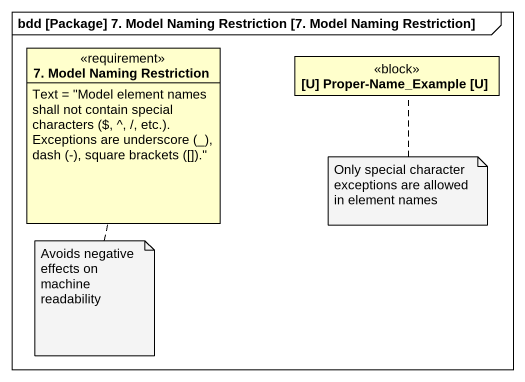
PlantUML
@startuml
mainframe bdd [Package] 7. Model Naming Restriction [7. Model Naming Restriction]
hide circle
hide empty members
class "7. Model Naming Restriction" as r7_Model_Naming_Restriction <<requirement>> {
  {field} Text = "Model element names shall not contain special characters ($, ^, /, etc.). Exceptions are underscore (_), dash (-), square brackets ([])."
}
class "[U] Proper-Name_Example [U]" as U_Proper_Name_Example_U <<block>>
note bottom of U_Proper_Name_Example_U : Only special character exceptions are allowed in element names
note bottom of r7_Model_Naming_Restriction : Avoids negative effects on machine readability
@enduml
